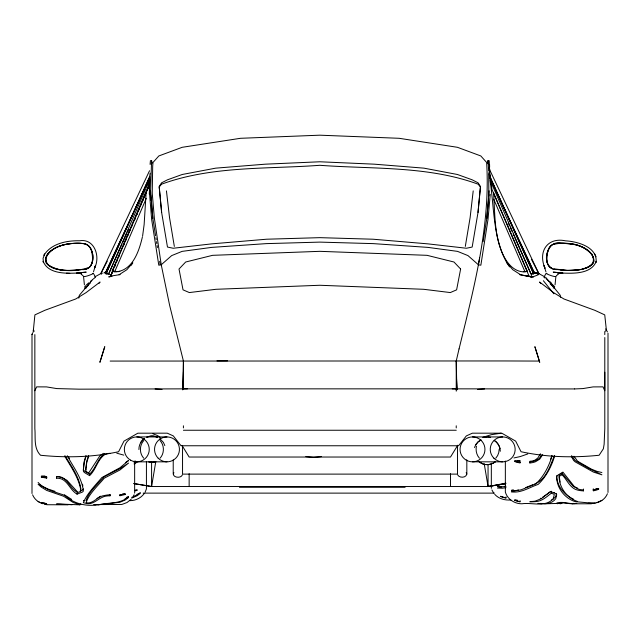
<?xml version="1.0" encoding="UTF-8"?>
<svg xmlns="http://www.w3.org/2000/svg" width="640" height="640" viewBox="0 0 640 640"><rect width="100%" height="100%" fill="white"/><g stroke="black" fill="none" stroke-linecap="round" stroke-linejoin="round"><path stroke-width="0.96" d="M604.8 372.24L604.792 428.592L604.128 444.264L603.36 448.792L599.12 455.256C573.016 457.904 546.832 457.304 521.04 451.72L515.672 441.128L501.808 433.192L472.392 433.176L466.344 435.904L458.608 445.76L181.04 445.76L173.304 435.904L167.256 433.176L137.84 433.192L123.976 441.128L118.608 451.72C92.816 457.304 66.632 457.904 40.528 455.256C33.456 448.16 35.672 437.616 34.848 428.592L34.848 334.592M150.528 193.016L151.576 160.672L150.424 160.672L150.088 164.392M149.432 192.336L151.664 219.624L158.792 265.208L161.24 264.768L171.672 255.6L182.112 251.376L211.672 247.392L266.32 243.624L319.824 242.112L373.328 243.624L427.976 247.392L457.536 251.376L467.976 255.6L478.408 264.768L480.856 265.208L487.984 219.624L490.256 194.312M149.472 190.368L149.76 176.576L149.392 194.312L149.696 178.992M182.768 389.888L183.416 361.064L169.6 305.224L161.24 264.768L154.352 218.08L152.232 193.104L152.696 166.104L153.016 162.448L158.84 155.952L182.192 147.304L240.504 138.296L319.824 135.184L399.144 138.296L457.448 147.304L480.808 155.952L486.632 162.448C490.576 225.688 473.944 287.976 459.056 348.912M182.816 388.976L183.416 371.792M555.056 284.776L555.832 277.032M33.16 332.328L34.904 314.88L44.824 310.312L75.72 298.984L85.992 292.664L100.072 282.032L98.856 283.528M502.424 496.592L500.616 496.464A16.52 15.592 0 0 0 505.984 497.952L506.056 496.856M517.36 500.464L514.64 500.264A16.52 15.592 0 0 0 520.008 501.76L520.08 500.664M45.56 258.712C46.52 272.92 71.824 270.632 81.704 269.584C96.192 270.976 95.936 247.736 85.152 243.832C72.248 242.256 57.136 243.76 47.864 253.88C39.464 265.12 57.704 270.832 66.264 270.368M486.8 218.408L489.08 190.824M46.656 478.12L46.72 477.376L41.28 477.136L46.656 478.12L46.656 476.576A16.52 3.672 0 0 1 41.28 476.224L44.912 475.968M151.232 164.392L151.576 160.672L152.208 163.136M488.6 198.8L486.856 218.08L483.128 241.672M488.856 195.904L488.688 172.952M478.008 212.488L480.456 186.512L478.12 182.856L472.2 179.824L457.448 174.496L423.96 168.152L374.32 164.176L319.824 161.776L265.328 164.176L215.688 168.152L182.192 174.496L167.44 179.824L161.528 182.856L159.192 186.512L161.64 212.496L167.472 247.056L173.224 248.248L211.768 243.864L266.56 239.216L319.824 237.656L373.088 239.216L427.88 243.864L466.424 248.248L472.168 247.056L478.008 212.496L480.456 186.992L478.12 184.192C427.832 165.736 372.504 169.216 319.824 165.296C267.144 169.216 211.816 165.736 161.528 184.192L159.192 186.992L161.64 212.496M520.008 462.856L520.08 462.216L514.64 461.432A16.52 14.88 0 0 0 520.008 462.856L520.008 461.176L514.64 460.44M531.136 277.64L531.544 273.808M473.208 190.888L470.12 217.608L465.312 246.408M83.552 467.088L84.256 461.16L85.856 455.808M147.728 189.344L150.144 173.128M476.44 446.16C475.48 450.376 476.544 454.944 479.432 458.192M499.16 449.384L498.768 452.608L497.616 455.608L495.776 458.192M142.576 236.232L144.128 224.608L146.128 192.8L112.36 271.248L114.44 271.896C132.32 271.648 138.944 251.584 142.352 237.144M487.44 163.136L487.736 160.952L489.224 160.672L489.952 178.992M125.384 462.672L128.552 460.528L119.992 467.728L101.808 477.608C95.288 485.376 87.44 493.136 83.32 502.536A4.144 0.696 0 0 0 84.912 503.04C92.8 506 97.928 498.184 104.824 496.344A10.288 3.936 0 0 1 110 495.816L110.144 494.784A15.224 7.36 0 0 0 104.384 495.536C97.552 496.104 93.288 504.304 86.192 502.752C88.2 494.696 98.464 485.12 104.256 478.184L119.992 469.952L128.552 463.072L119.856 468.648L104.256 476.672C98.184 483.656 88.712 492.032 86.096 500.496M133.848 483.584L151.592 486.528L155.744 461.912M478.4 264.768L479.608 257.952M78.808 298.168L79.368 295.28L92.608 279.6M182.384 474.92C180.704 479.048 171.208 477.36 173.848 472.536M593.776 261.88C593.864 246.816 573.152 243.176 561.256 243.256C544.704 238.904 539.952 270.72 557.736 269.584C567.504 271.04 599.672 272.576 592.336 254.896C582.936 243.608 565.64 241.2 552.104 244.728M466.824 459.952L466.824 474.112C465.992 478.024 459.448 478.176 457.664 474.904M574.656 388.936L456.232 388.848L456.232 361.064L459.04 348.912M556.448 493.72L555.744 496.496L553.08 499.32L551.536 499.968M93.496 271.808L95.416 265.656L94.424 268.256C100.712 257.056 94.648 238.152 79.488 240.776C66.624 240.456 51.2 243.56 43.952 255.256L44.704 253.96L43.072 258.256L43.352 262.288L43.16 261.328C48.488 274.752 67.816 273.496 79.88 272.904L76.496 273.144L86.208 272.128L79.88 272.712M86.12 456.016L84.256 462.264L83.32 470.576A4.144 3.088 0 0 0 84.912 472.824L89.576 475.624C96.072 469.736 97.488 459.44 104.824 454.544A10.288 9.008 0 0 1 110 453.344M554.416 455.664C550.16 465.752 545.96 479.864 534.64 483.976M554.68 455.864C551.584 466.344 546.16 476.904 538.192 484.384C529.6 487.264 520.976 493.368 511.448 491.84L518.408 489.92M88.472 455.808L86.784 461.16L85.736 469.064A1.952 1.456 0 0 0 86.096 469.912M88.752 456.016L86.784 462.264L85.736 470.576A1.952 1.456 0 0 0 86.536 471.752L88.688 472.984L99.696 456.088L103.352 453.336M550.68 459.232L551.808 455.664M552.088 455.864C548.96 466.248 543.744 476.568 535.744 483.936L521.152 489.808L516.368 490.656L511.448 490.336L513.384 489.84M32 334.6L32.576 332.968M45.808 257.504C52.088 245.144 68.448 242.824 80.992 243.376M556.16 276.24C555.336 277.992 542.408 272.208 546.888 273.472M110.608 276.016L113.728 268.72L110.704 276.104L112.256 272.448M135.504 217.552L134.344 220.296L135.472 217.52M136.28 215.72L137.448 212.976L136.248 215.696M149.072 185.528L144.032 197.424L149.072 185.528L146.2 191.176L112.128 271.104M115.656 264.136L114.488 266.88L115.688 264.152M116.432 262.304L117.6 259.568M118.376 257.736L119.544 254.992M123.424 245.856L124.592 243.112M125.368 241.288L126.536 238.544M127.312 236.712L128.48 233.976M129.256 232.144L130.424 229.4M131.2 227.576L131.976 225.744M140.136 206.552L141.304 203.808M112.36 271.248L114.912 271.248L146.328 198.28M148.616 182.168L108.656 273.96L106.016 273.832L149.24 178.168M106.016 273.832L149.472 176.872M122.032 244.024L108.656 273.96L111.36 275.192M122.848 242.208L126.488 234.04M127.304 232.232L128.52 229.504M34.848 390.736L36.624 386.864L46.528 386.904L56.744 388.584L79 389.168L187.408 388.848M144.392 188.992L105.448 272.848L141.136 196.256M141.976 194.456L144.496 189.048M145.336 187.248L147.016 183.64M145.24 187.192L146.92 183.592M474.488 447.552L475.952 444.416L478.184 441.792L481.016 439.832L478.184 441.808L475.952 444.44M94.792 276.88L100.84 273.584L149.536 170.744M133.304 496.344L134.072 494.784M145.088 492.192L146.424 489L146.424 461.744M607.424 493.744C604.912 500.016 598.104 503.744 591.48 503.136L575.168 501.632C564.808 498.368 556.792 488.128 556.68 477.144A4.144 3.088 0 0 1 558.272 474.896L562.928 472.096L574.616 486.888L578.176 489.04A10.288 5.952 0 0 0 583.36 489.84L583.496 490.864A15.224 7.36 0 0 1 577.744 490.12C570.056 488.512 567.128 479.752 562.048 474.744L562.048 473.232L559.88 474.456A1.952 1.456 0 0 0 559.08 475.632L560.136 482.088M545.608 274.096L544.512 276.192M101.6 274.168L100.84 273.584L107.248 261.144M593.456 262.704C585.456 271.368 571.632 270.856 560.696 270.016M540.472 453.784L537.816 458.016L535.176 460.008A10.288 9.008 0 0 1 530 461.216L529.856 462.952L529.856 461.856A15.056 11.224 -3 0 0 535.616 460.576L539.056 458.656L541.736 455.104M514.776 237.672L530.992 273.96L533.632 273.832L490 177.256M542.688 454.64L539.72 459.136L535.608 461.688A15.224 12.416 0 0 1 529.856 462.952M457.68 445.352L450.504 457.032L189.144 457.032L181.968 445.352M131.2 265.24L132.8 262.76L126.856 269.712L119.088 274.712M143.728 440.584C139.312 445.4 139.312 453.368 143.728 458.192M160.072 458.192C164.488 453.368 164.488 445.4 160.072 440.584M556.488 275.72L559.272 273.184L557.864 273.736L559.808 273.056M47.104 254.896L47.864 253.88M89.576 475.624L89.576 474.12C95.976 468.304 97.632 458.304 104.824 453.448M86.816 286.968L86.176 288.08M144.144 493.672C140.888 498.136 135.384 500.672 129.904 500.664M551.136 245.408C546.408 251.096 543.816 264.336 551.8 268.12M532.496 272.848L538.808 273.584L544.856 276.88M131.24 499.192L127.008 502.536L121.832 504.448L96.264 504.592M85.512 285.712L84.712 286.816M489.232 172.168L490.32 176L491.92 189.344L529.04 276.016L526.808 276.12L519.536 274.616M86.32 284.976L88.768 282.824M90.4 281.424L91.72 280.272M140.336 492.488L137.144 494.928L131.768 497.344M90.424 282.888L84.776 288.16L88.112 285.648M93.016 279.2L95.528 277.248M542.448 497.36L551.312 491.232L551.312 493.216C546.648 496.8 541.832 501.384 535.608 501.6A15.224 2.552 0 0 1 529.856 501.856L530 501.504A10.288 2.848 0 0 0 535.184 501.12L541.344 498.68L550.424 491.496L555.096 493.312A4.144 2.008 0 0 1 556.696 494.776L555.744 498.68C552.44 503.48 546.008 504.336 540.648 503.36M487.856 162.752L488.072 160.672L488.416 164.392M137.144 461.968L134.216 464.216M100.608 496.16L96.928 498.512M134.216 461.888L135.416 461M134.008 462.976L136.376 461.448M601.904 500.352L596.984 502.552M562.048 474.744L559.88 475.968A1.952 1.456 0 0 0 559.08 477.144C559.512 488.024 567.248 498.192 577.608 501.504M104.024 273.104L105.856 272.088L104.184 272.584M69.72 504.632L61.824 504.328A10.288 0.576 0 0 0 56.64 504.248L56.504 503.896A15.224 2.552 0 0 1 62.256 504.152L79.864 504.816L80.912 504.248L80.24 504M532.84 276.912L538.168 274.792L538.808 273.584L490.112 170.744L489.248 167.928M540.304 498.456L540.792 498.224M527.8 453.928L520.376 456.528L513.936 457.944M482.744 437.4L491.248 434.688L501.016 433.208M525.752 487.56L532.864 484.688M80.184 490.96L81.744 490.36A4.144 2.008 0 0 0 83.344 488.896M64.584 455.936C70.984 467.008 79.016 477.96 80.912 490.88A1.952 0.944 0 0 1 80.112 491.64L77.952 492.44L66.944 480.28L62.256 477.76A15.224 11.352 0 0 0 56.504 476.6L56.64 478.184A10.288 6.856 0 0 1 61.824 479.104C68.424 482.232 70.64 490.568 77.072 494.152L81.744 492.344A4.144 2.008 0 0 0 83.344 490.88C81.904 477.792 73.2 467.048 67.296 455.72M582.656 268.936C607.304 263.368 585.576 244.432 571.768 244.032C564.488 243.888 553.824 240.464 549.072 247.904C545.424 256.176 544.76 270.336 557.64 269.512M135.416 490.904L137.144 490.328L134.424 490.472M131.768 498.104L137.144 495.744L140.336 493.352L136.856 494.384M523.352 271.68L527.288 271.248L493.52 192.8C495.072 212.704 494.056 233.488 501.936 252.256C506.096 261.976 513.336 272.32 525.208 271.896L527.288 271.248M126.808 497.176L128.552 496.64C121.472 503.464 110.768 502.736 101.808 504.12C88.496 507.088 74.968 504.744 64.832 495.44C55.688 491.968 44.92 490.144 38.096 482.432M100.84 273.584L102.512 273.088M125.072 498.536L128.552 497.504L125.36 499.896L119.992 502.256L98.176 504.816M92.552 273.472C97.032 272.208 84.112 277.992 83.288 276.24M501.776 486.832L497.424 488.032L502.344 488.24L505.992 487.616M499.36 486.032L497.424 486.528L502.344 486.856L505.992 486.288M544.424 503.784L559.384 503.4M110.76 276.472L108.744 276.896L112.016 276.28M120.112 274.616L110.704 276.104M81.8 269.512C93.896 270.144 93.672 257.976 91.08 249.576C89.064 242.848 81.192 243.04 75.536 243.304C64.376 243.64 45.36 247.856 45.792 261.88M562.016 503.4L560.136 503.784C555.728 501.064 572.68 504.88 573.632 503.344M117.928 271.712L119.808 271.336M505.824 483.16L488.072 486.528L151.592 486.528L133.896 483.576M505.824 483.664L488.056 486.528L484.24 463.88M505.672 483.768L488.056 486.528L488.056 464.576M579.704 269.616L567.16 270.512L554.376 268.872M484.616 437.36L487.608 436.936L490.6 437.36M119.992 495.728L125.36 494.48L119.92 494.76L119.992 495.728L119.992 494.728A16.52 8.792 0 0 0 125.36 493.888L122.64 493.824M593.344 490.76L593.344 489.76L598.72 489.184A16.52 16.52 0 0 1 593.344 490.76L593.28 489.792L598.72 488.592L596 488.696M505.352 461.048L505.352 492.112C507.368 499.208 514.664 503.872 521.88 503.784C531.912 502.192 545.592 507.752 553.216 498.68L554.264 494.776A1.952 0.944 0 0 0 553.464 494.016L551.312 493.216M557.608 503.784L556.68 503.208A4.144 0.696 0 0 1 558.272 502.704C564.432 501.4 570.464 504.664 576.736 503.344M595.184 503.104L588.4 503.208M70.752 504.816L72.504 504.632M78.744 270.016L69.216 270.496M313.464 457.432L321.32 456.616M559.56 272.712L553.232 272.128L562.944 273.144L559.568 272.904C571.632 273.496 590.952 274.752 596.28 261.328L596.088 262.288C597.704 247.128 577.712 241.536 565.656 240.848C547.272 236.888 537.76 251.76 545.016 268.256L544.024 265.656L545.944 271.808M477.632 389.44L484.544 388.96M574.648 388.936L582.904 388.584L593.12 386.904L603.016 386.864L604.784 390.736L604.8 337.536M531.088 273.8L533.704 273.704M110.168 361.072L504.312 360.952L539.368 361.072L539.728 362.336L534.88 346.672L539.376 361.072M216.96 360.888L227.544 360.824M105.448 272.848L107.152 272.848M527.336 276.016L529.04 276.016M452.232 388.848L456.232 388.848L183.416 388.848L183.416 361.064M183.416 430.248L456.232 430.248M136.808 436.936L166.992 436.936M472.512 436.936L502.696 436.936M136.808 461.832L166.992 461.832M472.512 461.832L502.696 461.832M239.432 487.28L405.096 487.28M143.2 493.12L494.536 493.12M510.848 499.976C505.008 500.44 498.744 498.84 494.736 494.352M572.016 503.784L591.48 503.784M67.984 504.816L46.656 504.728M533.576 276.912L530.896 276.896L520.552 274.712M530.904 276.896L532.448 276.904M517.36 460.488L520.08 460.528M105.944 273.704L108.56 273.8M66.448 273.176L69.768 273.336M517.36 500.192L514.64 500.064L520.008 501.752M44.912 502.968L41.28 502.784L44.816 503.88L46.656 503.808A16.52 12.912 0 0 1 41.28 502.576M155.104 388.96L162.016 389.44M305.816 456.616L313.672 457.432M537.936 503.376L541.824 503.784M44.816 504.144L46.656 504.344M44.816 503.984L46.656 504.192M93.656 504.592L95.576 504.816M533.144 272.896L538.808 273.584L531.48 259.368M83.152 243.512C93.584 244.464 95.56 260.944 89.56 267.272C76.096 271.936 59.472 272.464 47.176 264.352M601.904 472.52L596.984 471.368L591.48 469.184L577.608 461.224L573.96 456.248M79.864 504.816L73.256 502.536L63.616 496.256L46.656 490.4L41.28 487.12L38.096 484.24L47.936 489M123.776 455.128L116.76 453.176M577.744 488.248L573.056 486.176L562.048 473.232M554.736 286.816L550.672 282.824M114.912 271.248L116.296 271.68M41.28 503.192L43.016 503.752M43.016 503.592C38.328 502.616 34.424 499.168 32.576 494.784M48.56 489.216L55.016 491.368M553.264 288.08L553.24 287.76M79.632 273.056L81.576 273.736L80.168 273.184L82.952 275.72M500.616 496.256L505.992 497.952M152.968 433.752L157.6 435.6L160.208 437.44M155.256 436.456L157.6 437.36L155.256 436.456A13.224 13.152 0 0 0 146.784 437.208A13.232 13.144 19.6 0 1 155.256 436.448M478.632 461.488L483.08 464.04A13.224 13.152 0 0 0 495.344 461.784M479.952 462.584L483.08 464.04A13.232 13.144 -15.3 0 0 495.344 461.752M520.56 274.712L512.776 269.712L506.84 262.76C492.792 237.496 494.376 207.616 489.936 179.864M573.648 499.264C564.44 494.944 556.76 486.216 556.68 475.632M543.912 277.248L545.072 278.096M38.096 501.392L39.632 502.288M71.664 499.416L64.424 494.816M89.576 474.12L84.904 471.32A4.144 3.088 0 0 1 83.304 469.072M553.728 287.616L554.664 288.16L550.096 283.792M546.176 278.808L547.784 279.912M159.864 438.72L163.424 442.424L164.824 445.568M547.72 280.272L549.04 281.424M33.256 330.216L34.32 331.176M549.512 281.272L551.032 282.704M540.792 283.528L539.576 282.032L553.648 292.664L563.928 298.984L594.824 310.312L604.744 314.88L606.392 330.216L604.784 331.656L604.784 334.592M543.368 280.736L553.896 293.808M65.232 455.976C71.48 466.328 79.016 476.704 80.912 488.896A1.952 0.944 0 0 1 80.352 489.56M506.88 262.816L509.52 266.912M68.448 456.888L69.496 458.512M605.712 328.888L607.424 331.928M493.616 492.976L491.904 489.936M466.2 472.568L466.824 474.112M571.552 455.672L575.168 460.544L588.488 468.128L601.904 474.84L593.344 472.032L575.168 461.856L573.648 460.472L571.288 456.384M545.72 277.352L560.272 295.28L560.656 297.2M594.736 253.96L596.064 256.808M94.928 276.192L93.832 274.096M45.984 262.704L46.392 263.488M492.312 182.688L534.336 272.696M495.576 189.952L497.256 193.552M498.096 195.352L534.2 272.848M489.768 175.968L533.632 273.832M508.288 223.152L509.504 225.872M510.32 227.688L511.936 231.32M513.152 234.04L513.968 235.856M490.632 181.256L530.992 273.96M493.712 199.184L524.736 271.248M83.608 277.032L84.392 284.776M174.336 246.408L169.528 217.608L166.44 190.888M82.544 484.224L82.856 486.088M155.584 235.776L152.792 218.08L151.4 202.656M155.896 237.744L156.208 239.704M156.52 241.672L156.824 243.64M157.136 245.6L157.448 247.568M159.616 261.328L160.08 264.28M489.304 174.192L489.72 177.968M150.704 194.944L151.224 200.728M488.2 162.48L488.64 170.992M150.568 190.824L152.848 218.408M456.496 379.432L456.832 388.976M456.568 379.2L456.872 389.904L456.232 361.064M489.56 164.392L489.632 167.152M608 333.224L608 492.456M593.28 488.792L593.28 489.792M583.496 489.016L583.496 490.864M491.328 463.192L491.328 488.304M457.504 445.288L457.504 474.112L182.544 474.112L182.544 446.288M456.232 389.016L456.232 391.152M456.232 425.8L456.232 427.92M450.504 473.744L450.504 486.528M189.144 473.744L189.144 486.528M183.416 425.8L183.416 427.92M173.224 459.952L173.224 474.112M151.592 461.584L151.592 486.528M134.648 461.136L134.648 493.152M110 494.416L110 495.816M77.072 494.152L77.072 492.168C70.696 488.632 68.32 480.528 61.824 477.416A10.288 6.856 0 0 0 61.032 477.136M56.64 478.184L56.64 476.488A10.288 6.856 0 0 1 60.2 476.904M32 334.256L32 493.488M137.144 489.736A16.52 8.792 0 0 1 135.416 490.128M554.184 492.504A1.952 0.944 0 0 1 554.272 492.792M84.912 500.808A4.144 0.696 0 0 1 83.536 500.496M140.96 442.128A13.232 13.144 19.6 0 1 144.528 438.424M138.912 449.544A13.224 13.152 0 0 1 144.528 438.472M500.016 448.648A13.232 13.144 -15.3 0 0 494.232 440.4A13.224 13.152 0 0 1 500.312 451.264M460.624 269.016L456.616 289.84L450.32 292.568L423.704 289.296L319.824 285.264L215.944 289.296L189.328 292.568L183.024 289.84L179.016 269.016L185.68 262.008L212.584 255.328L319.824 251.328L427.056 255.328L453.968 262.008L460.624 269.016M100.272 361.072L99.912 362.336L104.768 346.672L100.272 361.072M139.384 208.4L138.224 211.152L139.36 208.384M142.872 200.168L142.096 202L142.856 200.152M538.808 273.584L538.048 274.168L533.792 272.088L538.808 273.584M592.336 254.896L591.576 253.88L592.336 254.896M466.288 460.168A12.448 12.448 0 0 0 484.96 449.384A12.448 12.448 0 0 0 466.288 438.6A12.448 12.448 0 0 0 466.288 460.168M493.896 458.192A12.448 12.448 0 0 0 514.728 452.608A12.448 12.448 0 0 0 499.48 437.36A12.448 12.448 0 0 0 493.896 458.192M130.584 460.168A12.448 12.448 0 0 0 149.256 449.384A12.448 12.448 0 0 0 130.584 438.6A12.448 12.448 0 0 0 130.584 460.168M158.192 458.192A12.448 12.448 0 0 0 179.016 452.608A12.448 12.448 0 0 0 163.768 437.36A12.448 12.448 0 0 0 158.192 458.192M149.008 461.992A13.232 13.144 19.6 0 0 155.856 461.856A13.224 13.152 0 0 1 149.008 462.008"/></g></svg>
